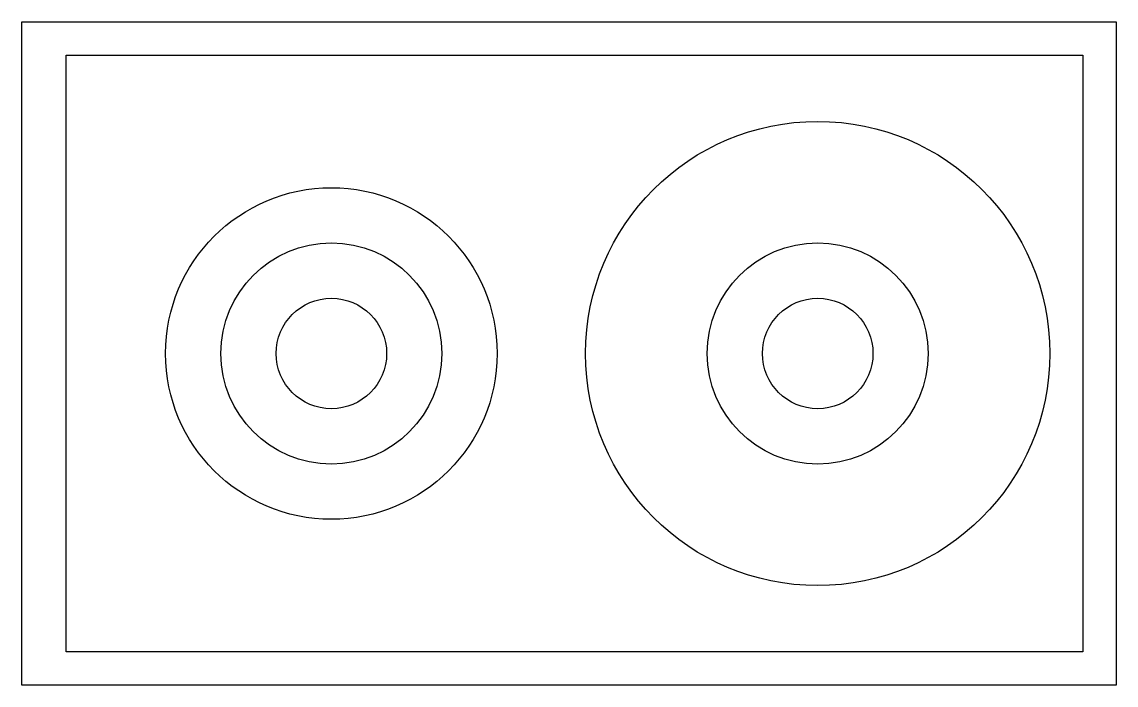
# Model space of a CAD drawing. Extents: x 0 to 49.5, y 0 to 30.
import ezdxf

# ---------------------------------------------------------------- set-up
doc = ezdxf.new("R2010")
doc.units = 0
doc.header["$LTSCALE"] = 25
doc.header["$MEASUREMENT"] = 0
doc.layers.get('0').update_dxf_attribs({"linetype": 'CONTINUOUS'})

msp = doc.modelspace()

# ---------------------------------------------------------------- linework, layer by layer
at = {"color": 0, "linetype": 'ByBlock'}
for p, q in [((0, 30), (49.5, 30)), ((0, 0), (0, 30)), ((49.5, 30), (49.5, 0)), ((2, 1.5), (2, 28.5)), ((2, 28.5), (48, 28.5)), ((48, 28.5), (48, 1.5)), ((48, 1.5), (2, 1.5)), ((49.5, 0), (0, 0))]:
    msp.add_line(p, q, dxfattribs=at)
for centre, radius in [((36, 15), 10.5), ((14, 15), 7.5), ((14, 15), 5), ((36, 15), 5), ((14, 15), 2.5), ((36, 15), 2.5)]:
    msp.add_circle(centre, radius, dxfattribs=at)

doc.saveas('drawing.dxf')
